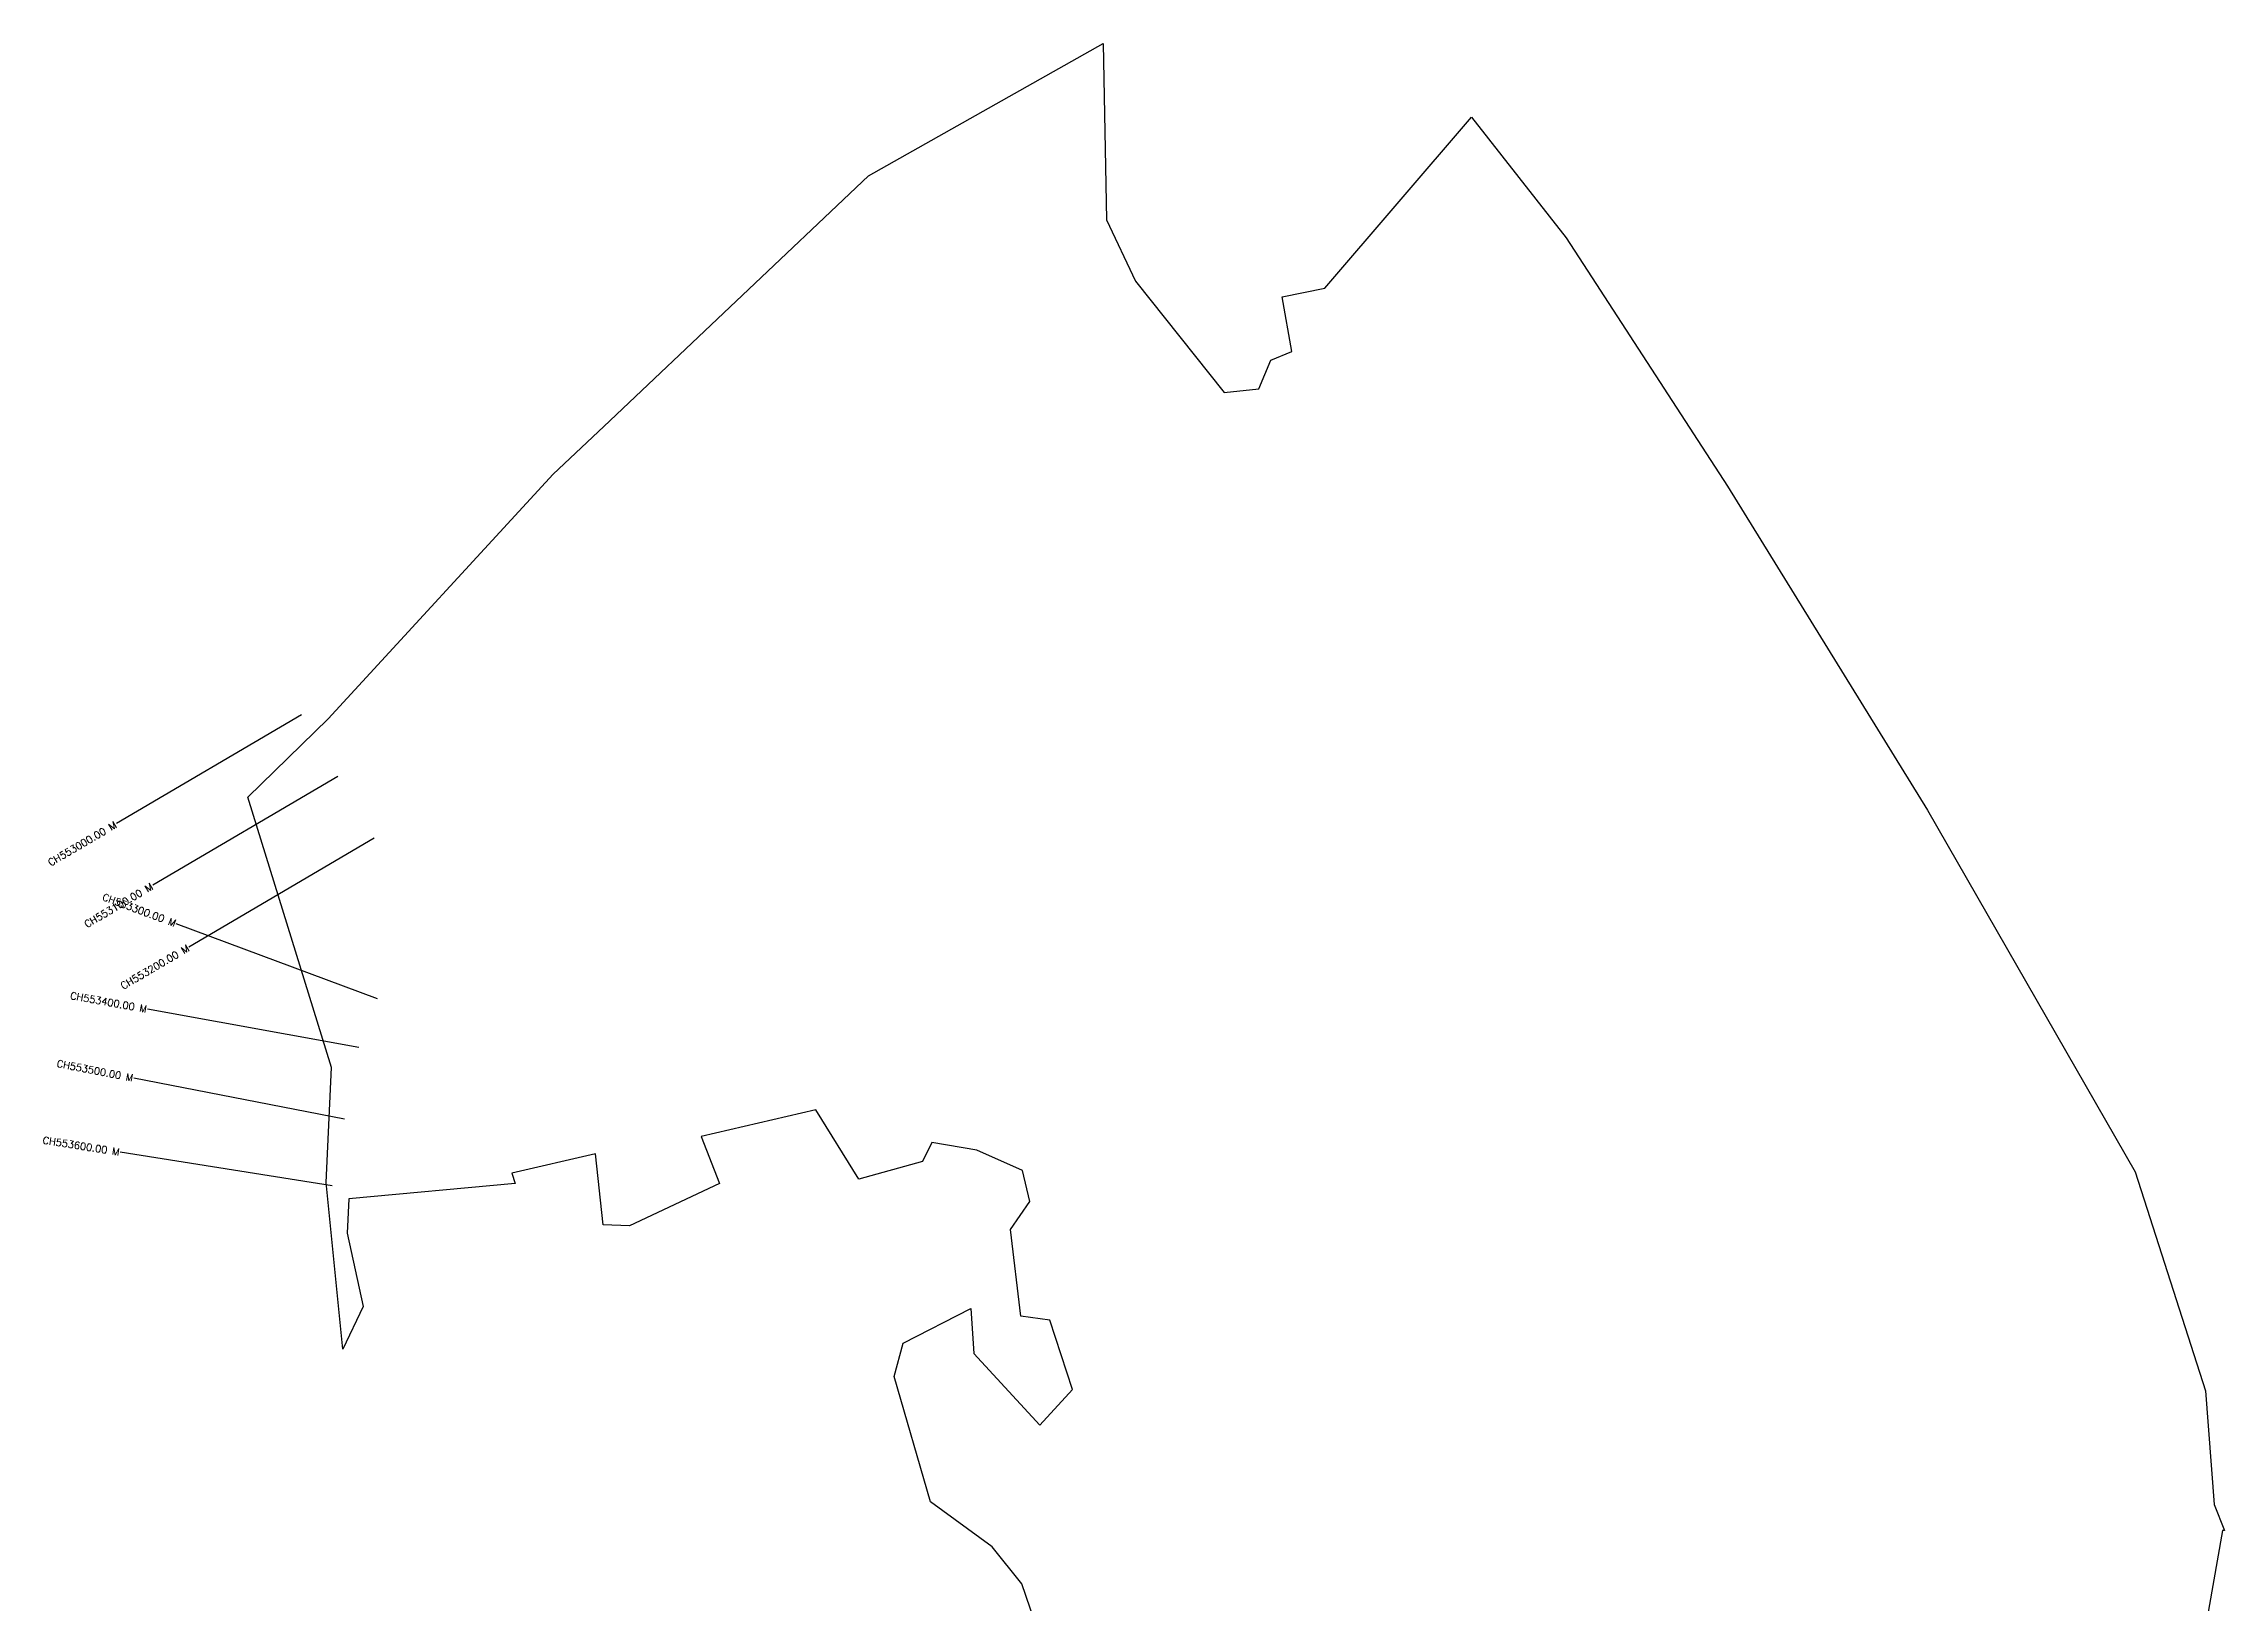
# Model space of a CAD drawing. Header units: metres. Extents: x 319310 to 323428, y 1852503 to 1859804.
# Drawn here: x 320334 to 323381, y 1857624 to 1859804 of the extents above; entities that cross this region are included whole.
import ezdxf
from ezdxf.enums import TextEntityAlignment as Align

# ---------------------------------------------------------------- set-up
doc = ezdxf.new("R2010")
doc.units = ezdxf.units.M
for name, color, linetype in [('CS', 134, 'Continuous'), ('CSMark', 6, 'Continuous'), ('VILLAGE BOUNDRY', 10, 'Continuous')]:
    doc.layers.add(name, color=color, linetype=linetype)
doc.styles.get("Standard").update_dxf_attribs({"font": 'simplex.shx'})

msp = doc.modelspace()

# ---------------------------------------------------------------- linework, layer by layer
at = {"layer": 'CS'}
for p, q in [((320694.1, 1858865.8), (320435.4, 1858713.8)), ((320744.7, 1858779.6), (320486.1, 1858627.6)), ((320795.4, 1858693.4), (320536.7, 1858541.4)), ((320800.2, 1858469.1), (320519, 1858573.9)), ((320774, 1858400.9), (320478.8, 1858454.3)), ((320754.3, 1858300.9), (320459.8, 1858358.1)), ((320737, 1858207.8), (320440.7, 1858254.6))]:
    msp.add_line(p, q, dxfattribs=at)
at = {"layer": 'VILLAGE BOUNDRY', "color": 3, "flags": 128}
msp.add_lwpolyline([(321486.5, 1859619), (321814.1, 1859804)], dxfattribs=at)
at = {"layer": 'VILLAGE BOUNDRY', "color": 3}
for points in [[(321814.1, 1859804, 0), (321818.7, 1859557.8, 0), (321859.2, 1859472.2, 0), (321983.1, 1859316.4, 0), (322031.9, 1859321.3, 0), (322048.7, 1859361.8, 0), (322078, 1859373.6, 0), (322064.3, 1859450.2, 0), (322124.2, 1859462.2, 0), (322328.9, 1859701.4, 0), (322461.2, 1859532.7, 0), (322686.6, 1859185.4, 0), (322966, 1858732.7, 0), (323256.4, 1858227.2, 0), (323354.5, 1857921, 0), (323366.5, 1857762.3, 0), (323380.9, 1857725.7, 0), (323378.3, 1857725.7, 0), (323284.6, 1857193, 0), (323076, 1856948.2, 0), (322864.2, 1856561.2, 0), (323043.3, 1855513.1, 0)], [(321718.5, 1857599.7, 0), (321700.5, 1857651.5, 0), (321659.2, 1857703.2, 0), (321573, 1857766.1, 0), (321522, 1857941, 0), (321535, 1857987.5, 0), (321629.4, 1858036.1, 0), (321633.3, 1857973.5, 0), (321725.8, 1857873.3, 0), (321771.2, 1857923, 0), (321739.5, 1858020, 0), (321699.4, 1858025.3, 0), (321684.8, 1858146.8, 0), (321711.8, 1858185.9, 0), (321701.4, 1858229.2, 0), (321637.9, 1858257.6, 0), (321575, 1858268.4, 0), (321561.7, 1858241.8, 0), (321473, 1858216.8, 0), (321412.6, 1858313.7, 0), (321252.4, 1858276.4, 0), (321278, 1858210.7, 0), (321152.4, 1858151.5, 0), (321115.6, 1858153.1, 0), (321104.8, 1858252.2, 0), (320988, 1858225.3, 0), (320992.4, 1858210.9, 0), (320760.3, 1858189.4, 0), (320757.9, 1858141.3, 0), (320780, 1858039.1, 0), (320751.7, 1857979.1, 0), (320728.6, 1858212.4, 0), (320735.9, 1858372.8, 0), (320618.9, 1858750.7, 0), (320731.3, 1858860.4, 0), (321045.7, 1859202.1, 0), (321116.5, 1859269, 0), (321486.5, 1859619, 0)]]:
    msp.add_polyline3d(points, dxfattribs=at)

# ---------------------------------------------------------------- texts
at = {"layer": 'CSMark'}
for s, rotation, p in [('CH553000.00 M', 30.439, (320434.5, 1858713.3)), ('CH553100.00 M', 30.439, (320485.2, 1858627.1)), ('CH553300.00 M', 339.5658, (320518.1, 1858574.2)), ('CH553200.00 M', 30.439, (320535.9, 1858540.9)), ('CH553400.00 M', 349.7357, (320477.8, 1858454.5)), ('CH553500.00 M', 349.0195, (320458.8, 1858358.3)), ('CH553600.00 M', 351.0182, (320439.7, 1858254.8))]:
    msp.add_text(s, height=10, rotation=rotation, dxfattribs=at).set_placement(p, align=Align.MIDDLE_RIGHT)

doc.saveas('drawing.dxf')
